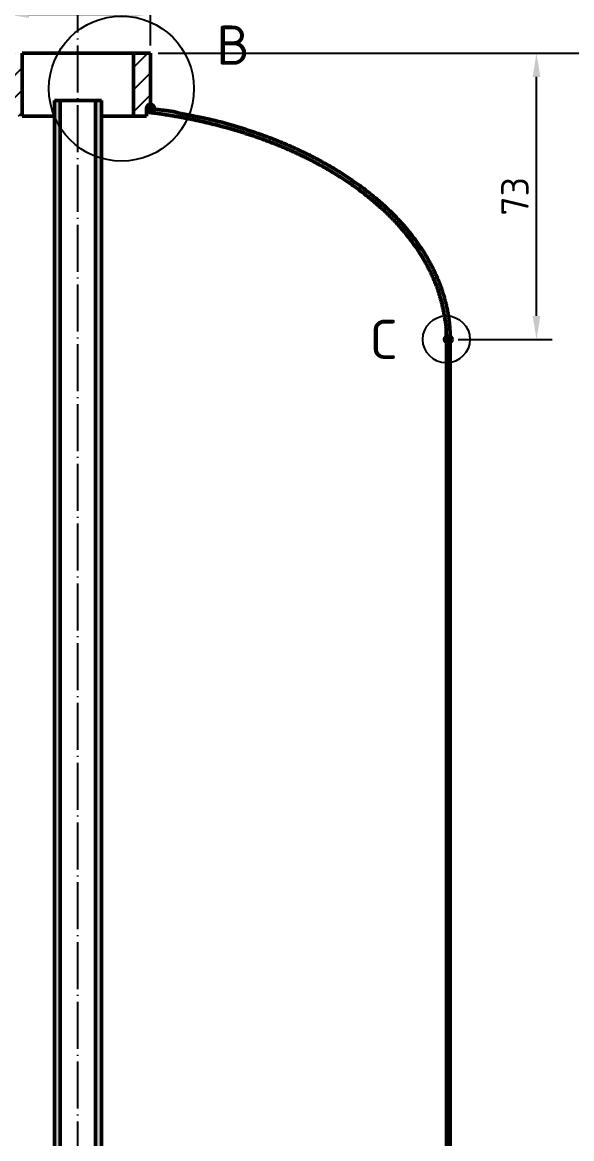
# Model space of a CAD drawing. Header units: millimetres. Extents: x 0 to 594, y 0 to 420.
# Drawn here: x 90.7 to 160.7, y 205.8 to 348.2 of the extents above; entities that cross this region are included whole.
import ezdxf
from ezdxf.enums import TextEntityAlignment as Align

# ---------------------------------------------------------------- set-up
doc = ezdxf.new("R2010")
doc.units = ezdxf.units.MM
doc.linetypes.add('ISO04-TRAZO-PUNTO', pattern=[7.625, 6, -0.75, 0.125, -0.75])
for name, color, linetype, lineweight in [('01-VISIBLE', 7, 'CONTINUOUS', 50), ('03-EJE', 1, 'ISO04-TRAZO-PUNTO', 25), ('04-COTA', 3, 'CONTINUOUS', 25), ('05-RAYADO', 8, 'CONTINUOUS', 25), ('06-TEXTO', 7, 'CONTINUOUS', 25), ('08-FINA', 5, 'CONTINUOUS', 25)]:
    doc.layers.add(name, color=color, linetype=linetype, lineweight=lineweight)
doc.styles.add('ISO3098', font='isocpeur.ttf')
doc.dimstyles.new('FLAMA-ISO', dxfattribs={"dimtxt": 3.5, "dimasz": 3, "dimexe": 2, "dimexo": 1, "dimgap": 1, "dimtad": 1, "dimdec": 1, "dimtxsty": 'ISO3098', "dimcen": 2.5, "dimclrd": 3, "dimclre": 3, "dimclrt": 3, "dimazin": 3, "dimtfac": 1, "dimtmove": 0, "dimatfit": 3, "dimlwd": 25, "dimlwe": 25})

msp = doc.modelspace()

# ---------------------------------------------------------------- hatches: boundary and pattern name
at = {"layer": '05-RAYADO'}
h = msp.add_hatch(dxfattribs=at)
h.set_pattern_fill('ANSI31', scale=0.62992)
h.paths.add_polyline_path([(90.656, 336.241), (88.995, 336.241), (88.995, 337.243), (88.5, 337.243), (88.5, 344.243), (90.656, 344.243)])
h = msp.add_hatch(dxfattribs=at)
h.set_pattern_fill('ANSI31', scale=0.62992)
h.paths.add_polyline_path([(107, 337.243), (106.505, 337.243), (106.505, 336.241), (104.844, 336.241), (104.844, 344.243), (107, 344.243)])
h = msp.add_hatch(color=7, dxfattribs=at)
h.dxf.hatch_style = 1
h.paths.add_polyline_path([(95.5, 81.257), (94.75, 81.257), (94.75, 338.243), (95.5, 338.243)])
h = msp.add_hatch(color=7, dxfattribs=at)
h.dxf.hatch_style = 1
h.paths.add_polyline_path([(100, 338.243), (100.75, 338.243), (100.75, 81.257), (100, 81.257)])
h = msp.add_hatch(color=7, dxfattribs=at)
h.dxf.hatch_style = 1
h.paths.add_polyline_path([(107.5, 337.243), (107.49, 337.143), (107.459, 337.046), (107.41, 336.958), (107.344, 336.881), (107.264, 336.819), (107.174, 336.774), (107.076, 336.749), (106.975, 336.744), (106.875, 336.759), (106.78, 336.794), (106.694, 336.848), (106.621, 336.918), (106.563, 337.001), (106.523, 337.094), (106.503, 337.193), (106.503, 337.294), (106.523, 337.393), (106.563, 337.486), (106.621, 337.569), (106.694, 337.639), (106.78, 337.692), (106.875, 337.727), (106.975, 337.743), (107.076, 337.738), (107.174, 337.712), (107.264, 337.668), (107.344, 337.606), (107.41, 337.529), (107.459, 337.44), (107.49, 337.344)])
h = msp.add_hatch(color=7, dxfattribs=at)
h.dxf.hatch_style = 1
h.paths.add_polyline_path([(106.5, 337.243), (106.631, 337.228), (106.763, 337.212), (106.894, 337.197), (107.025, 337.181), (107.156, 337.165), (107.288, 337.15), (107.419, 337.134), (107.55, 337.118), (107.681, 337.102), (107.813, 337.086), (107.944, 337.07), (108.075, 337.054), (108.206, 337.038), (108.337, 337.022), (108.469, 337.005), (108.6, 336.989), (108.731, 336.972), (108.862, 336.955), (108.993, 336.938), (109.124, 336.921), (109.255, 336.904), (109.386, 336.886), (109.517, 336.867), (109.648, 336.848), (109.779, 336.827), (109.909, 336.805), (110.039, 336.78), (110.167, 336.749), (110.294, 336.712), (110.421, 336.676), (110.55, 336.644), (110.679, 336.615), (110.808, 336.587), (110.937, 336.559), (111.067, 336.533), (111.196, 336.506), (111.326, 336.48), (111.455, 336.454), (111.585, 336.428), (111.715, 336.403), (111.844, 336.377), (111.974, 336.351), (112.104, 336.326), (112.233, 336.3), (112.363, 336.274), (112.493, 336.249), (112.622, 336.223), (112.752, 336.197), (112.882, 336.171), (113.011, 336.145), (113.141, 336.118), (113.27, 336.092), (113.4, 336.066), (113.529, 336.039), (113.659, 336.012), (113.788, 335.985), (113.918, 335.958), (114.047, 335.93), (114.176, 335.902), (114.305, 335.874), (114.434, 335.845), (114.563, 335.817), (114.692, 335.787), (114.821, 335.758), (114.95, 335.728), (115.079, 335.697), (115.207, 335.667), (115.336, 335.636), (115.464, 335.604), (115.592, 335.572), (115.72, 335.54), (115.849, 335.507), (115.976, 335.474), (116.104, 335.44), (116.232, 335.406), (116.36, 335.372), (116.487, 335.337), (116.615, 335.302), (116.742, 335.266), (116.869, 335.23), (116.996, 335.194), (117.123, 335.157), (117.25, 335.12), (117.377, 335.083), (117.504, 335.045), (117.631, 335.008), (117.757, 334.969), (117.884, 334.931), (118.01, 334.892), (118.136, 334.854), (118.263, 334.815), (118.389, 334.775), (118.515, 334.736), (118.641, 334.697), (118.768, 334.657), (118.894, 334.617), (119.02, 334.577), (119.145, 334.537), (119.271, 334.496), (119.397, 334.455), (119.523, 334.414), (119.648, 334.373), (119.774, 334.332), (119.899, 334.29), (120.025, 334.249), (120.15, 334.207), (120.276, 334.164), (120.401, 334.122), (120.526, 334.079), (120.651, 334.036), (120.776, 333.993), (120.901, 333.949), (121.025, 333.906), (121.15, 333.862), (121.275, 333.817), (121.399, 333.773), (121.523, 333.728), (121.648, 333.683), (121.772, 333.637), (121.896, 333.592), (122.02, 333.546), (122.144, 333.499), (122.267, 333.453), (122.391, 333.406), (122.514, 333.358), (122.638, 333.311), (122.761, 333.263), (122.884, 333.215), (123.007, 333.166), (123.13, 333.117), (123.252, 333.068), (123.375, 333.019), (123.498, 332.969), (123.62, 332.919), (123.742, 332.868), (123.864, 332.818), (123.986, 332.767), (124.108, 332.715), (124.23, 332.664), (124.351, 332.612), (124.473, 332.56), (124.594, 332.507), (124.715, 332.455), (124.836, 332.401), (124.957, 332.348), (125.078, 332.295), (125.199, 332.241), (125.32, 332.186), (125.44, 332.132), (125.56, 332.077), (125.68, 332.022), (125.801, 331.967), (125.92, 331.911), (126.04, 331.855), (126.16, 331.799), (126.279, 331.742), (126.399, 331.685), (126.518, 331.628), (126.637, 331.571), (126.756, 331.513), (126.875, 331.455), (126.993, 331.397), (127.112, 331.338), (127.23, 331.279), (127.348, 331.22), (127.466, 331.16), (127.584, 331.101), (127.702, 331.04), (127.82, 330.98), (127.937, 330.919), (128.054, 330.858), (128.171, 330.797), (128.288, 330.735), (128.405, 330.673), (128.521, 330.61), (128.638, 330.548), (128.754, 330.485), (128.87, 330.421), (128.986, 330.358), (129.102, 330.294), (129.217, 330.23), (129.333, 330.165), (129.448, 330.1), (129.563, 330.035), (129.677, 329.969), (129.792, 329.903), (129.906, 329.837), (130.021, 329.77), (130.135, 329.704), (130.249, 329.636), (130.362, 329.569), (130.476, 329.501), (130.589, 329.433), (130.702, 329.364), (130.815, 329.295), (130.927, 329.226), (131.04, 329.156), (131.152, 329.087), (131.264, 329.016), (131.376, 328.946), (131.487, 328.875), (131.599, 328.804), (131.71, 328.732), (131.821, 328.66), (131.932, 328.588), (132.042, 328.515), (132.152, 328.442), (132.262, 328.369), (132.372, 328.296), (132.482, 328.222), (132.591, 328.147), (132.7, 328.073), (132.809, 327.998), (132.918, 327.922), (133.026, 327.847), (133.134, 327.771), (133.242, 327.694), (133.35, 327.618), (133.457, 327.541), (133.565, 327.463), (133.671, 327.385), (133.778, 327.307), (133.885, 327.229), (133.991, 327.15), (134.097, 327.071), (134.202, 326.991), (134.307, 326.911), (134.412, 326.831), (134.517, 326.751), (134.622, 326.67), (134.726, 326.588), (134.83, 326.507), (134.934, 326.424), (135.037, 326.342), (135.14, 326.259), (135.243, 326.176), (135.345, 326.093), (135.447, 326.009), (135.549, 325.924), (135.651, 325.84), (135.752, 325.755), (135.853, 325.67), (135.954, 325.584), (136.054, 325.498), (136.154, 325.411), (136.254, 325.324), (136.353, 325.237), (136.452, 325.15), (136.551, 325.062), (136.649, 324.973), (136.747, 324.885), (136.845, 324.796), (136.942, 324.706), (137.039, 324.616), (137.136, 324.526), (137.232, 324.436), (137.328, 324.345), (137.424, 324.253), (137.519, 324.162), (137.614, 324.07), (137.708, 323.977), (137.803, 323.884), (137.896, 323.791), (137.99, 323.697), (138.083, 323.603), (138.175, 323.509), (138.267, 323.414), (138.359, 323.319), (138.45, 323.224), (138.541, 323.128), (138.632, 323.031), (138.722, 322.935), (138.812, 322.838), (138.901, 322.74), (138.99, 322.642), (139.079, 322.544), (139.167, 322.446), (139.254, 322.347), (139.342, 322.247), (139.428, 322.147), (139.515, 322.047), (139.6, 321.947), (139.686, 321.846), (139.771, 321.744), (139.855, 321.643), (139.939, 321.541), (140.023, 321.438), (140.106, 321.335), (140.188, 321.232), (140.271, 321.129), (140.352, 321.025), (140.433, 320.92), (140.514, 320.815), (140.594, 320.71), (140.674, 320.605), (140.753, 320.499), (140.831, 320.392), (140.909, 320.286), (140.987, 320.179), (141.064, 320.071), (141.14, 319.963), (141.216, 319.855), (141.292, 319.746), (141.366, 319.637), (141.441, 319.528), (141.514, 319.418), (141.588, 319.308), (141.66, 319.198), (141.732, 319.087), (141.804, 318.976), (141.874, 318.864), (141.945, 318.752), (142.014, 318.64), (142.083, 318.527), (142.152, 318.414), (142.22, 318.3), (142.287, 318.187), (142.354, 318.072), (142.42, 317.958), (142.485, 317.843), (142.55, 317.728), (142.614, 317.612), (142.677, 317.496), (142.74, 317.38), (142.802, 317.263), (142.864, 317.146), (142.924, 317.029), (142.985, 316.911), (143.044, 316.793), (143.103, 316.674), (143.161, 316.556), (143.218, 316.437), (143.275, 316.317), (143.331, 316.197), (143.386, 316.077), (143.441, 315.957), (143.495, 315.836), (143.548, 315.715), (143.601, 315.594), (143.652, 315.472), (143.703, 315.35), (143.753, 315.228), (143.803, 315.105), (143.852, 314.982), (143.9, 314.859), (143.947, 314.736), (143.993, 314.612), (144.039, 314.488), (144.084, 314.364), (144.128, 314.239), (144.171, 314.114), (144.214, 313.989), (144.256, 313.863), (144.296, 313.738), (144.337, 313.612), (144.376, 313.486), (144.414, 313.359), (144.452, 313.232), (144.489, 313.105), (144.525, 312.978), (144.56, 312.851), (144.595, 312.723), (144.628, 312.595), (144.661, 312.467), (144.693, 312.339), (144.724, 312.21), (144.754, 312.082), (144.783, 311.953), (144.811, 311.824), (144.839, 311.694), (144.866, 311.565), (144.891, 311.435), (144.916, 311.305), (144.94, 311.175), (144.964, 311.045), (144.986, 310.915), (145.007, 310.784), (145.028, 310.654), (145.048, 310.523), (145.066, 310.392), (145.084, 310.261), (145.101, 310.13), (145.117, 309.999), (145.132, 309.868), (145.147, 309.736), (145.16, 309.605), (145.172, 309.473), (145.184, 309.341), (145.194, 309.209), (145.204, 309.078), (145.213, 308.946), (145.221, 308.814), (145.228, 308.682), (145.234, 308.55), (145.239, 308.418), (145.243, 308.285), (145.246, 308.153), (145.248, 308.021), (145.25, 307.889), (145.25, 307.757), (144.75, 307.757), (144.75, 307.887), (144.749, 308.017), (144.748, 308.147), (144.747, 308.278), (144.745, 308.408), (144.742, 308.538), (144.739, 308.668), (144.735, 308.799), (144.73, 308.929), (144.723, 309.059), (144.716, 309.189), (144.706, 309.319), (144.695, 309.449), (144.682, 309.578), (144.667, 309.708), (144.649, 309.837), (144.63, 309.965), (144.61, 310.094), (144.588, 310.223), (144.566, 310.351), (144.544, 310.479), (144.522, 310.608), (144.499, 310.736), (144.475, 310.864), (144.452, 310.992), (144.428, 311.12), (144.403, 311.248), (144.378, 311.376), (144.353, 311.504), (144.327, 311.631), (144.301, 311.759), (144.274, 311.886), (144.246, 312.014), (144.217, 312.141), (144.188, 312.268), (144.159, 312.394), (144.128, 312.521), (144.097, 312.648), (144.064, 312.774), (144.031, 312.9), (143.997, 313.025), (143.962, 313.151), (143.925, 313.276), (143.888, 313.401), (143.85, 313.525), (143.81, 313.649), (143.77, 313.773), (143.729, 313.897), (143.686, 314.02), (143.643, 314.143), (143.599, 314.265), (143.554, 314.387), (143.508, 314.509), (143.461, 314.631), (143.414, 314.752), (143.365, 314.873), (143.316, 314.994), (143.266, 315.114), (143.216, 315.234), (143.164, 315.354), (143.113, 315.473), (143.06, 315.593), (143.007, 315.711), (142.953, 315.83), (142.899, 315.948), (142.844, 316.067), (142.788, 316.184), (142.732, 316.302), (142.675, 316.419), (142.617, 316.536), (142.559, 316.652), (142.5, 316.769), (142.441, 316.885), (142.381, 317), (142.32, 317.115), (142.259, 317.23), (142.197, 317.345), (142.134, 317.459), (142.071, 317.573), (142.007, 317.686), (141.943, 317.8), (141.877, 317.912), (141.812, 318.025), (141.745, 318.137), (141.678, 318.248), (141.61, 318.36), (141.542, 318.471), (141.473, 318.581), (141.403, 318.691), (141.333, 318.801), (141.262, 318.91), (141.191, 319.019), (141.119, 319.128), (141.047, 319.236), (140.974, 319.344), (140.9, 319.451), (140.826, 319.558), (140.751, 319.665), (140.676, 319.771), (140.6, 319.877), (140.524, 319.983), (140.447, 320.088), (140.369, 320.193), (140.292, 320.297), (140.213, 320.401), (140.134, 320.505), (140.055, 320.608), (139.975, 320.711), (139.895, 320.814), (139.814, 320.916), (139.733, 321.018), (139.651, 321.119), (139.569, 321.22), (139.486, 321.321), (139.403, 321.421), (139.32, 321.521), (139.236, 321.621), (139.151, 321.72), (139.066, 321.819), (138.981, 321.917), (138.895, 322.015), (138.809, 322.113), (138.722, 322.21), (138.635, 322.307), (138.548, 322.403), (138.46, 322.499), (138.372, 322.595), (138.283, 322.691), (138.194, 322.786), (138.104, 322.88), (138.014, 322.974), (137.924, 323.068), (137.833, 323.162), (137.742, 323.255), (137.65, 323.347), (137.558, 323.44), (137.466, 323.531), (137.373, 323.623), (137.28, 323.714), (137.187, 323.805), (137.093, 323.895), (136.999, 323.985), (136.904, 324.075), (136.81, 324.164), (136.714, 324.253), (136.619, 324.342), (136.523, 324.43), (136.427, 324.518), (136.33, 324.605), (136.233, 324.692), (136.136, 324.779), (136.039, 324.865), (135.941, 324.951), (135.843, 325.037), (135.744, 325.122), (135.645, 325.207), (135.546, 325.291), (135.447, 325.375), (135.347, 325.459), (135.247, 325.543), (135.147, 325.626), (135.046, 325.708), (134.945, 325.791), (134.844, 325.873), (134.742, 325.954), (134.64, 326.036), (134.538, 326.116), (134.436, 326.197), (134.333, 326.277), (134.23, 326.357), (134.127, 326.436), (134.024, 326.516), (133.92, 326.594), (133.816, 326.673), (133.712, 326.751), (133.607, 326.828), (133.502, 326.906), (133.397, 326.983), (133.292, 327.059), (133.186, 327.136), (133.08, 327.212), (132.974, 327.287), (132.868, 327.363), (132.762, 327.438), (132.655, 327.512), (132.548, 327.586), (132.44, 327.66), (132.333, 327.734), (132.225, 327.807), (132.117, 327.88), (132.009, 327.952), (131.901, 328.025), (131.792, 328.097), (131.683, 328.168), (131.574, 328.239), (131.465, 328.31), (131.355, 328.381), (131.246, 328.451), (131.136, 328.521), (131.025, 328.59), (130.915, 328.659), (130.805, 328.728), (130.694, 328.797), (130.583, 328.865), (130.472, 328.933), (130.36, 329.001), (130.249, 329.068), (130.137, 329.135), (130.025, 329.201), (129.913, 329.268), (129.801, 329.334), (129.688, 329.399), (129.575, 329.465), (129.462, 329.53), (129.349, 329.594), (129.236, 329.659), (129.123, 329.723), (129.009, 329.786), (128.895, 329.85), (128.781, 329.913), (128.667, 329.976), (128.553, 330.038), (128.438, 330.1), (128.324, 330.162), (128.209, 330.223), (128.094, 330.285), (127.979, 330.346), (127.864, 330.406), (127.748, 330.466), (127.632, 330.526), (127.517, 330.586), (127.401, 330.645), (127.285, 330.705), (127.168, 330.763), (127.052, 330.822), (126.935, 330.88), (126.819, 330.938), (126.702, 330.995), (126.585, 331.053), (126.468, 331.109), (126.35, 331.166), (126.233, 331.222), (126.115, 331.278), (125.998, 331.334), (125.88, 331.39), (125.762, 331.445), (125.644, 331.5), (125.525, 331.554), (125.407, 331.609), (125.288, 331.663), (125.17, 331.716), (125.051, 331.77), (124.932, 331.823), (124.813, 331.875), (124.694, 331.928), (124.574, 331.98), (124.455, 332.032), (124.335, 332.084), (124.216, 332.135), (124.096, 332.186), (123.976, 332.237), (123.856, 332.288), (123.736, 332.338), (123.615, 332.388), (123.495, 332.437), (123.374, 332.487), (123.254, 332.536), (123.133, 332.585), (123.012, 332.633), (122.891, 332.681), (122.77, 332.729), (122.649, 332.777), (122.527, 332.824), (122.406, 332.872), (122.284, 332.918), (122.163, 332.965), (122.041, 333.011), (121.919, 333.057), (121.797, 333.103), (121.675, 333.149), (121.553, 333.194), (121.431, 333.239), (121.308, 333.283), (121.186, 333.328), (121.063, 333.372), (120.941, 333.416), (120.818, 333.459), (120.695, 333.502), (120.572, 333.545), (120.449, 333.588), (120.326, 333.631), (120.203, 333.673), (120.079, 333.715), (119.956, 333.756), (119.832, 333.798), (119.709, 333.839), (119.585, 333.88), (119.461, 333.921), (119.338, 333.961), (119.214, 334.001), (119.09, 334.041), (118.966, 334.08), (118.841, 334.12), (118.717, 334.159), (118.593, 334.197), (118.468, 334.236), (118.344, 334.274), (118.219, 334.312), (118.094, 334.35), (117.97, 334.387), (117.845, 334.424), (117.72, 334.461), (117.595, 334.498), (117.47, 334.534), (117.345, 334.571), (117.22, 334.607), (117.094, 334.642), (116.969, 334.678), (116.843, 334.713), (116.718, 334.748), (116.592, 334.782), (116.467, 334.817), (116.341, 334.851), (116.215, 334.885), (116.089, 334.918), (115.964, 334.952), (115.838, 334.985), (115.712, 335.018), (115.585, 335.05), (115.459, 335.082), (115.333, 335.115), (115.207, 335.146), (115.08, 335.178), (114.954, 335.209), (114.827, 335.24), (114.701, 335.271), (114.574, 335.302), (114.448, 335.332), (114.321, 335.362), (114.194, 335.392), (114.067, 335.422), (113.94, 335.451), (113.813, 335.48), (113.686, 335.509), (113.559, 335.538), (113.432, 335.566), (113.305, 335.594), (113.178, 335.622), (113.05, 335.65), (112.923, 335.677), (112.796, 335.704), (112.668, 335.731), (112.541, 335.758), (112.413, 335.784), (112.286, 335.81), (112.158, 335.836), (112.03, 335.862), (111.902, 335.888), (111.775, 335.913), (111.647, 335.938), (111.519, 335.962), (111.391, 335.987), (111.263, 336.011), (111.135, 336.035), (111.007, 336.059), (110.879, 336.082), (110.751, 336.106), (110.622, 336.129), (110.494, 336.152), (110.366, 336.174), (110.238, 336.196), (110.109, 336.218), (109.981, 336.24), (109.852, 336.262), (109.724, 336.283), (109.595, 336.304), (109.467, 336.325), (109.338, 336.346), (109.209, 336.366), (109.081, 336.387), (108.952, 336.407), (108.823, 336.426), (108.695, 336.446), (108.566, 336.465), (108.437, 336.484), (108.308, 336.503), (108.179, 336.521), (108.05, 336.54), (107.921, 336.558), (107.792, 336.576), (107.663, 336.593), (107.534, 336.61), (107.405, 336.628), (107.276, 336.644), (107.146, 336.661), (107.017, 336.678), (106.888, 336.694), (106.759, 336.71), (106.629, 336.725), (106.5, 336.741)])
h = msp.add_hatch(color=7, dxfattribs=at)
h.dxf.hatch_style = 1
h.paths.add_polyline_path([(145.5, 307.757), (145.49, 307.656), (145.459, 307.56), (145.41, 307.471), (145.344, 307.394), (145.264, 307.332), (145.174, 307.288), (145.076, 307.262), (144.975, 307.257), (144.875, 307.273), (144.78, 307.308), (144.694, 307.361), (144.621, 307.431), (144.563, 307.514), (144.523, 307.607), (144.503, 307.706), (144.503, 307.807), (144.523, 307.906), (144.563, 307.999), (144.621, 308.082), (144.694, 308.152), (144.78, 308.206), (144.875, 308.241), (144.975, 308.256), (145.076, 308.251), (145.174, 308.226), (145.264, 308.181), (145.344, 308.119), (145.41, 308.042), (145.459, 307.954), (145.49, 307.857)])
h = msp.add_hatch(color=7, dxfattribs=at)
h.dxf.hatch_style = 1
h.paths.add_polyline_path([(144.75, 307.757), (145.25, 307.757), (145.25, 69.757), (144.75, 69.757)])

# ---------------------------------------------------------------- linework, layer by layer
at = {"layer": '01-VISIBLE'}
for p, q in [((90.656, 336.241), (90.656, 344.243)), ((107, 344.243), (104.844, 344.243)), ((104.844, 344.243), (104.844, 336.241)), ((107, 337.243), (107, 344.243)), ((94.75, 81.257), (94.75, 338.243)), ((95.5, 338.243), (94.75, 338.243)), ((95.5, 81.257), (95.5, 338.243)), ((100.75, 338.243), (100, 338.243)), ((100, 81.257), (100, 338.243)), ((100.75, 81.257), (100.75, 338.243)), ((106.505, 336.241), (104.844, 336.241)), ((106.5, 337.243), (106.5, 336.741)), ((106.505, 336.241), (106.505, 337.243)), ((107, 337.243), (106.505, 337.243)), ((145.25, 307.757), (144.75, 307.757)), ((144.75, 69.757), (144.75, 307.757)), ((144.75, 307.757), (145.25, 307.757)), ((145.25, 69.757), (145.25, 307.757))]:
    msp.add_line(p, q, dxfattribs=at)
for points in [[(104.844, 344.243), (104.693, 344.243), (104.542, 344.243), (104.391, 344.243), (104.24, 344.243), (104.089, 344.243), (103.938, 344.243), (103.787, 344.243), (103.637, 344.243), (103.486, 344.243), (103.335, 344.243), (103.184, 344.243), (103.033, 344.243), (102.882, 344.243), (102.731, 344.243), (102.58, 344.243), (102.429, 344.243), (102.278, 344.243), (102.127, 344.243), (101.976, 344.243), (101.825, 344.243), (101.674, 344.243), (101.523, 344.243), (101.372, 344.243), (101.222, 344.243), (101.071, 344.243), (100.92, 344.243), (100.769, 344.243), (100.618, 344.243), (100.467, 344.243), (100.316, 344.243), (100.165, 344.243), (100.014, 344.243), (99.863, 344.243), (99.712, 344.243), (99.561, 344.243), (99.41, 344.243), (99.259, 344.243), (99.108, 344.243), (98.957, 344.243), (98.807, 344.243), (98.656, 344.243), (98.505, 344.243), (98.354, 344.243), (98.203, 344.243), (98.052, 344.243), (97.901, 344.243), (97.75, 344.243), (97.599, 344.243), (97.448, 344.243), (97.297, 344.243), (97.146, 344.243), (96.995, 344.243), (96.844, 344.243), (96.693, 344.243), (96.543, 344.243), (96.392, 344.243), (96.241, 344.243), (96.09, 344.243), (95.939, 344.243), (95.788, 344.243), (95.637, 344.243), (95.486, 344.243), (95.335, 344.243), (95.184, 344.243), (95.033, 344.243), (94.882, 344.243), (94.731, 344.243), (94.58, 344.243), (94.429, 344.243), (94.278, 344.243), (94.128, 344.243), (93.977, 344.243), (93.826, 344.243), (93.675, 344.243), (93.524, 344.243), (93.373, 344.243), (93.222, 344.243), (93.071, 344.243), (92.92, 344.243), (92.769, 344.243), (92.618, 344.243), (92.467, 344.243), (92.316, 344.243), (92.165, 344.243), (92.014, 344.243), (91.863, 344.243), (91.713, 344.243), (91.562, 344.243), (91.411, 344.243), (91.26, 344.243), (91.109, 344.243), (90.958, 344.243), (90.807, 344.243), (90.656, 344.243)], [(100, 338.243), (99.85, 338.243), (99.7, 338.243), (99.55, 338.243), (99.4, 338.243), (99.25, 338.243), (99.1, 338.243), (98.95, 338.243), (98.8, 338.243), (98.65, 338.243), (98.5, 338.243), (98.35, 338.243), (98.2, 338.243), (98.05, 338.243), (97.9, 338.243), (97.75, 338.243), (97.6, 338.243), (97.45, 338.243), (97.3, 338.243), (97.15, 338.243), (97, 338.243), (96.85, 338.243), (96.7, 338.243), (96.55, 338.243), (96.4, 338.243), (96.25, 338.243), (96.1, 338.243), (95.95, 338.243), (95.8, 338.243), (95.65, 338.243), (95.5, 338.243)], [(94.75, 336.241), (94.598, 336.241), (94.447, 336.241), (94.295, 336.241), (94.143, 336.241), (93.992, 336.241), (93.84, 336.241), (93.689, 336.241), (93.537, 336.241), (93.385, 336.241), (93.234, 336.241), (93.082, 336.241), (92.93, 336.241), (92.779, 336.241), (92.627, 336.241), (92.476, 336.241), (92.324, 336.241), (92.172, 336.241), (92.021, 336.241), (91.869, 336.241), (91.717, 336.241), (91.566, 336.241), (91.414, 336.241), (91.263, 336.241), (91.111, 336.241), (90.959, 336.241), (90.808, 336.241), (90.656, 336.241)], [(104.844, 336.241), (104.692, 336.241), (104.541, 336.241), (104.389, 336.241), (104.237, 336.241), (104.086, 336.241), (103.934, 336.241), (103.783, 336.241), (103.631, 336.241), (103.479, 336.241), (103.328, 336.241), (103.176, 336.241), (103.024, 336.241), (102.873, 336.241), (102.721, 336.241), (102.57, 336.241), (102.418, 336.241), (102.266, 336.241), (102.115, 336.241), (101.963, 336.241), (101.811, 336.241), (101.66, 336.241), (101.508, 336.241), (101.357, 336.241), (101.205, 336.241), (101.053, 336.241), (100.902, 336.241), (100.75, 336.241)], [(145.25, 307.757), (145.249, 307.907), (145.248, 308.057), (145.245, 308.207), (145.241, 308.358), (145.235, 308.508), (145.229, 308.658), (145.221, 308.808), (145.212, 308.958), (145.202, 309.108), (145.191, 309.257), (145.178, 309.407), (145.165, 309.557), (145.15, 309.706), (145.134, 309.856), (145.117, 310.005), (145.098, 310.154), (145.079, 310.303), (145.058, 310.452), (145.036, 310.6), (145.013, 310.749), (144.989, 310.897), (144.964, 311.045), (144.937, 311.193), (144.91, 311.341), (144.881, 311.488), (144.851, 311.635), (144.82, 311.782), (144.788, 311.929), (144.755, 312.076), (144.721, 312.222), (144.685, 312.368), (144.649, 312.514), (144.611, 312.659), (144.573, 312.804), (144.533, 312.949), (144.492, 313.094), (144.45, 313.238), (144.408, 313.382), (144.364, 313.526), (144.318, 313.669), (144.272, 313.812), (144.225, 313.955), (144.177, 314.097), (144.128, 314.239), (144.078, 314.381), (144.027, 314.522), (143.974, 314.663), (143.921, 314.803), (143.867, 314.943), (143.812, 315.083), (143.756, 315.222), (143.699, 315.361), (143.641, 315.5), (143.582, 315.638), (143.522, 315.776), (143.461, 315.913), (143.399, 316.05), (143.336, 316.187), (143.273, 316.323), (143.208, 316.458), (143.143, 316.593), (143.076, 316.728), (143.009, 316.863), (142.941, 316.997), (142.872, 317.13), (142.802, 317.263), (142.731, 317.396), (142.66, 317.528), (142.588, 317.659), (142.514, 317.791), (142.44, 317.921), (142.366, 318.052), (142.29, 318.181), (142.214, 318.311), (142.136, 318.44), (142.058, 318.568), (141.98, 318.696), (141.9, 318.823), (141.82, 318.95), (141.739, 319.077), (141.657, 319.203), (141.574, 319.328), (141.491, 319.453), (141.407, 319.578), (141.322, 319.702), (141.237, 319.825), (141.151, 319.949), (141.064, 320.071), (140.976, 320.193), (140.888, 320.315), (140.799, 320.436), (140.71, 320.557), (140.619, 320.677), (140.528, 320.796), (140.437, 320.915), (140.345, 321.034), (140.252, 321.152), (140.158, 321.27), (140.064, 321.387), (139.97, 321.503), (139.874, 321.62), (139.778, 321.735), (139.682, 321.85), (139.585, 321.965), (139.487, 322.079), (139.389, 322.193), (139.29, 322.306), (139.191, 322.419), (139.091, 322.531), (138.99, 322.642), (138.889, 322.753), (138.788, 322.864), (138.685, 322.974), (138.583, 323.084), (138.479, 323.193), (138.376, 323.302), (138.271, 323.41), (138.167, 323.518), (138.061, 323.625), (137.956, 323.731), (137.849, 323.838), (137.743, 323.943), (137.635, 324.049), (137.528, 324.153), (137.42, 324.257), (137.311, 324.361), (137.202, 324.464), (137.092, 324.567), (136.982, 324.669), (136.872, 324.771), (136.761, 324.873), (136.649, 324.973), (136.537, 325.074), (136.425, 325.174), (136.313, 325.273), (136.199, 325.372), (136.086, 325.47), (135.972, 325.568), (135.858, 325.666), (135.743, 325.763), (135.628, 325.859), (135.512, 325.955), (135.396, 326.051), (135.28, 326.146), (135.163, 326.24), (135.046, 326.335), (134.929, 326.428), (134.811, 326.521), (134.693, 326.614), (134.574, 326.706), (134.455, 326.798), (134.336, 326.89), (134.216, 326.98), (134.097, 327.071), (133.976, 327.161), (133.856, 327.25), (133.735, 327.339), (133.613, 327.428), (133.492, 327.516), (133.37, 327.604), (133.247, 327.691), (133.125, 327.778), (133.002, 327.864), (132.878, 327.95), (132.755, 328.035), (132.631, 328.12), (132.507, 328.205), (132.382, 328.289), (132.257, 328.373), (132.132, 328.456), (132.007, 328.538), (131.881, 328.621), (131.755, 328.703), (131.629, 328.784), (131.503, 328.865), (131.376, 328.946), (131.249, 329.026), (131.121, 329.106), (130.994, 329.185), (130.866, 329.264), (130.738, 329.342), (130.609, 329.42), (130.481, 329.498), (130.352, 329.575), (130.223, 329.652), (130.093, 329.728), (129.964, 329.804), (129.834, 329.879), (129.704, 329.954), (129.573, 330.029), (129.442, 330.103), (129.312, 330.177), (129.18, 330.25), (129.049, 330.323), (128.918, 330.395), (128.786, 330.468), (128.654, 330.539), (128.521, 330.61), (128.389, 330.681), (128.256, 330.752), (128.123, 330.822), (127.99, 330.891), (127.857, 330.961), (127.723, 331.029), (127.59, 331.098), (127.456, 331.166), (127.322, 331.233), (127.187, 331.301), (127.053, 331.367), (126.918, 331.434), (126.783, 331.5), (126.648, 331.566), (126.513, 331.631), (126.377, 331.696), (126.241, 331.76), (126.106, 331.824), (125.969, 331.888), (125.833, 331.951), (125.697, 332.014), (125.56, 332.077), (125.424, 332.139), (125.287, 332.201), (125.15, 332.263), (125.012, 332.324), (124.875, 332.385), (124.737, 332.445), (124.6, 332.505), (124.462, 332.565), (124.324, 332.624), (124.186, 332.683), (124.047, 332.741), (123.909, 332.799), (123.77, 332.857), (123.631, 332.914), (123.492, 332.971), (123.353, 333.028), (123.213, 333.084), (123.074, 333.139), (122.934, 333.195), (122.794, 333.25), (122.654, 333.304), (122.514, 333.358), (122.374, 333.412), (122.234, 333.465), (122.093, 333.518), (121.952, 333.571), (121.811, 333.623), (121.67, 333.675), (121.529, 333.726), (121.388, 333.777), (121.246, 333.828), (121.105, 333.878), (120.963, 333.928), (120.821, 333.977), (120.679, 334.026), (120.537, 334.075), (120.395, 334.124), (120.253, 334.172), (120.11, 334.22), (119.968, 334.268), (119.825, 334.315), (119.683, 334.362), (119.54, 334.409), (119.397, 334.455), (119.254, 334.502), (119.111, 334.548), (118.968, 334.593), (118.825, 334.639), (118.682, 334.684), (118.538, 334.729), (118.395, 334.774), (118.251, 334.818), (118.108, 334.862), (117.964, 334.906), (117.82, 334.95), (117.677, 334.994), (117.533, 335.037), (117.389, 335.08), (117.245, 335.122), (117.1, 335.164), (116.956, 335.205), (116.811, 335.247), (116.667, 335.287), (116.522, 335.327), (116.377, 335.367), (116.232, 335.406), (116.087, 335.445), (115.942, 335.483), (115.796, 335.52), (115.651, 335.557), (115.505, 335.594), (115.359, 335.63), (115.213, 335.665), (115.067, 335.7), (114.921, 335.735), (114.774, 335.769), (114.628, 335.802), (114.481, 335.835), (114.335, 335.867), (114.188, 335.9), (114.041, 335.931), (113.894, 335.963), (113.747, 335.993), (113.6, 336.024), (113.453, 336.055), (113.306, 336.085), (113.159, 336.115), (113.011, 336.145), (112.864, 336.174), (112.717, 336.204), (112.569, 336.233), (112.422, 336.263), (112.275, 336.292), (112.127, 336.321), (111.98, 336.35), (111.833, 336.379), (111.685, 336.408), (111.538, 336.438), (111.391, 336.467), (111.243, 336.497), (111.096, 336.527), (110.949, 336.557), (110.802, 336.588), (110.655, 336.62), (110.509, 336.654), (110.363, 336.692), (110.219, 336.734), (110.074, 336.772), (109.927, 336.802), (109.779, 336.827), (109.63, 336.85), (109.482, 336.872), (109.333, 336.893), (109.184, 336.913), (109.035, 336.933), (108.886, 336.952), (108.737, 336.971), (108.588, 336.99), (108.439, 337.009), (108.29, 337.028), (108.141, 337.046), (107.992, 337.064), (107.842, 337.083), (107.693, 337.101), (107.544, 337.119), (107.395, 337.137), (107.246, 337.155), (107.097, 337.172), (106.948, 337.19), (106.798, 337.208), (106.649, 337.226), (106.5, 337.243)], [(106.5, 336.741), (106.649, 336.723), (106.798, 336.705), (106.947, 336.686), (107.096, 336.668), (107.245, 336.648), (107.394, 336.629), (107.543, 336.609), (107.692, 336.589), (107.84, 336.569), (107.989, 336.548), (108.138, 336.527), (108.286, 336.506), (108.435, 336.484), (108.584, 336.462), (108.732, 336.44), (108.88, 336.418), (109.029, 336.395), (109.177, 336.372), (109.326, 336.348), (109.474, 336.324), (109.622, 336.3), (109.77, 336.276), (109.918, 336.251), (110.066, 336.226), (110.214, 336.2), (110.362, 336.175), (110.51, 336.149), (110.658, 336.122), (110.806, 336.096), (110.953, 336.069), (111.101, 336.041), (111.249, 336.014), (111.396, 335.986), (111.544, 335.958), (111.691, 335.929), (111.838, 335.9), (111.986, 335.871), (112.133, 335.841), (112.28, 335.812), (112.427, 335.781), (112.574, 335.751), (112.721, 335.72), (112.868, 335.689), (113.015, 335.657), (113.162, 335.626), (113.308, 335.594), (113.455, 335.561), (113.601, 335.528), (113.748, 335.495), (113.894, 335.462), (114.04, 335.428), (114.187, 335.394), (114.333, 335.36), (114.479, 335.325), (114.625, 335.29), (114.771, 335.254), (114.917, 335.219), (115.062, 335.182), (115.208, 335.146), (115.354, 335.109), (115.499, 335.072), (115.645, 335.035), (115.79, 334.997), (115.935, 334.959), (116.08, 334.921), (116.225, 334.882), (116.37, 334.843), (116.515, 334.803), (116.66, 334.764), (116.805, 334.724), (116.949, 334.683), (117.094, 334.642), (117.238, 334.601), (117.383, 334.56), (117.527, 334.518), (117.671, 334.476), (117.815, 334.433), (117.959, 334.39), (118.103, 334.347), (118.246, 334.304), (118.39, 334.26), (118.534, 334.216), (118.677, 334.171), (118.82, 334.126), (118.963, 334.081), (119.106, 334.035), (119.249, 333.989), (119.392, 333.943), (119.535, 333.896), (119.678, 333.849), (119.82, 333.802), (119.962, 333.754), (120.105, 333.706), (120.247, 333.658), (120.389, 333.609), (120.531, 333.56), (120.672, 333.51), (120.814, 333.461), (120.956, 333.41), (121.097, 333.36), (121.238, 333.309), (121.379, 333.257), (121.52, 333.206), (121.661, 333.154), (121.802, 333.101), (121.942, 333.049), (122.083, 332.995), (122.223, 332.942), (122.363, 332.888), (122.503, 332.834), (122.643, 332.779), (122.783, 332.724), (122.922, 332.669), (123.062, 332.613), (123.201, 332.557), (123.34, 332.501), (123.479, 332.444), (123.618, 332.387), (123.757, 332.329), (123.895, 332.271), (124.034, 332.213), (124.172, 332.154), (124.31, 332.095), (124.448, 332.035), (124.585, 331.975), (124.723, 331.915), (124.86, 331.855), (124.997, 331.793), (125.134, 331.732), (125.271, 331.67), (125.408, 331.608), (125.544, 331.545), (125.681, 331.482), (125.817, 331.419), (125.953, 331.355), (126.089, 331.291), (126.224, 331.227), (126.36, 331.162), (126.495, 331.096), (126.63, 331.031), (126.765, 330.964), (126.899, 330.898), (127.034, 330.831), (127.168, 330.764), (127.302, 330.696), (127.436, 330.628), (127.569, 330.559), (127.702, 330.49), (127.836, 330.421), (127.969, 330.351), (128.101, 330.281), (128.234, 330.21), (128.366, 330.139), (128.498, 330.068), (128.63, 329.996), (128.762, 329.924), (128.893, 329.851), (129.024, 329.778), (129.155, 329.704), (129.286, 329.63), (129.416, 329.556), (129.546, 329.481), (129.676, 329.406), (129.806, 329.33), (129.936, 329.254), (130.065, 329.178), (130.194, 329.101), (130.322, 329.024), (130.451, 328.946), (130.579, 328.868), (130.707, 328.789), (130.835, 328.71), (130.962, 328.63), (131.089, 328.55), (131.216, 328.47), (131.342, 328.389), (131.469, 328.308), (131.595, 328.226), (131.72, 328.144), (131.846, 328.061), (131.971, 327.978), (132.095, 327.895), (132.22, 327.811), (132.344, 327.726), (132.468, 327.641), (132.592, 327.556), (132.715, 327.47), (132.838, 327.384), (132.96, 327.297), (133.083, 327.21), (133.205, 327.123), (133.326, 327.035), (133.447, 326.946), (133.568, 326.857), (133.689, 326.768), (133.809, 326.678), (133.929, 326.587), (134.049, 326.496), (134.168, 326.405), (134.287, 326.313), (134.405, 326.221), (134.523, 326.128), (134.641, 326.035), (134.758, 325.941), (134.875, 325.847), (134.992, 325.753), (135.108, 325.657), (135.224, 325.562), (135.339, 325.466), (135.454, 325.369), (135.569, 325.272), (135.683, 325.175), (135.797, 325.077), (135.91, 324.978), (136.023, 324.879), (136.135, 324.78), (136.247, 324.68), (136.359, 324.579), (136.47, 324.478), (136.581, 324.377), (136.691, 324.275), (136.801, 324.173), (136.91, 324.07), (137.019, 323.966), (137.127, 323.862), (137.235, 323.758), (137.343, 323.653), (137.45, 323.548), (137.556, 323.442), (137.662, 323.335), (137.768, 323.228), (137.872, 323.121), (137.977, 323.013), (138.081, 322.905), (138.184, 322.796), (138.287, 322.686), (138.389, 322.576), (138.491, 322.466), (138.592, 322.355), (138.693, 322.243), (138.793, 322.131), (138.892, 322.019), (138.991, 321.906), (139.089, 321.792), (139.187, 321.678), (139.284, 321.564), (139.381, 321.449), (139.476, 321.333), (139.572, 321.217), (139.666, 321.101), (139.76, 320.984), (139.854, 320.866), (139.947, 320.748), (140.039, 320.629), (140.13, 320.51), (140.221, 320.391), (140.311, 320.271), (140.401, 320.15), (140.49, 320.029), (140.578, 319.908), (140.665, 319.786), (140.752, 319.663), (140.838, 319.54), (140.924, 319.417), (141.008, 319.293), (141.092, 319.168), (141.175, 319.043), (141.258, 318.917), (141.339, 318.791), (141.42, 318.665), (141.5, 318.538), (141.579, 318.41), (141.658, 318.282), (141.735, 318.154), (141.812, 318.024), (141.888, 317.895), (141.963, 317.765), (142.037, 317.634), (142.11, 317.503), (142.182, 317.372), (142.254, 317.24), (142.325, 317.107), (142.395, 316.974), (142.464, 316.841), (142.532, 316.707), (142.599, 316.573), (142.666, 316.438), (142.731, 316.303), (142.796, 316.168), (142.86, 316.032), (142.923, 315.896), (142.986, 315.759), (143.047, 315.622), (143.108, 315.485), (143.167, 315.347), (143.226, 315.209), (143.284, 315.07), (143.342, 314.932), (143.398, 314.792), (143.453, 314.653), (143.507, 314.513), (143.56, 314.372), (143.611, 314.231), (143.662, 314.09), (143.711, 313.948), (143.759, 313.806), (143.806, 313.663), (143.851, 313.52), (143.895, 313.376), (143.938, 313.232), (143.979, 313.088), (144.019, 312.943), (144.058, 312.798), (144.095, 312.653), (144.132, 312.507), (144.167, 312.361), (144.201, 312.215), (144.234, 312.068), (144.266, 311.921), (144.297, 311.775), (144.328, 311.628), (144.358, 311.48), (144.387, 311.333), (144.415, 311.186), (144.443, 311.038), (144.471, 310.891), (144.497, 310.743), (144.524, 310.595), (144.55, 310.447), (144.575, 310.299), (144.6, 310.151), (144.624, 310.003), (144.647, 309.854), (144.667, 309.706), (144.684, 309.557), (144.699, 309.407), (144.711, 309.257), (144.721, 309.108), (144.728, 308.958), (144.735, 308.808), (144.739, 308.658), (144.743, 308.507), (144.746, 308.357), (144.748, 308.207), (144.749, 308.057), (144.75, 307.907), (144.75, 307.757)]]:
    msp.add_lwpolyline(points, dxfattribs=at)
for centre, start, end in [((107, 337.243), 90, -90), ((107, 337.243), 0, 90), ((107, 337.243), -90, 0), ((145, 307.757), 90, -90), ((145, 307.757), 0, 90), ((145, 307.757), -90, 0)]:
    msp.add_arc(centre, 0.5, start, end, dxfattribs=at)
at = {"layer": '03-EJE'}
msp.add_line((97.75, 64.757), (97.75, 349.243), dxfattribs=at)
at = {"layer": '08-FINA'}
for centre, radius in [((103.3, 339.743), 9.25), ((144.75, 307.757), 3)]:
    msp.add_circle(centre, radius, dxfattribs=at)

# ---------------------------------------------------------------- texts
at = {"layer": '06-TEXTO', "style": 'ISO3098'}
for s, p in [('B', (117.55, 345.293)), ('C', (136.75, 307.757))]:
    msp.add_text(s, height=5, dxfattribs=at).set_placement(p, align=Align.MIDDLE_CENTER)

# ---------------------------------------------------------------- dimensions: what is measured, and where the dimension line sits
at = {"layer": '04-COTA'}
msp.add_linear_dim(base=(88.5, 349.243), p1=(88.5, 344.243), p2=(107, 344.243), dimstyle='FLAMA-ISO', override={"dimlfac": 2, "dimpost": '%%c<>'}, dxfattribs=at).render()
for base, p1 in [((167.25, 69.757), (145.25, 69.757)), ((156.25, 307.757), (145.25, 307.757))]:
    msp.add_linear_dim(base=base, p1=p1, p2=(107, 344.243), angle=90, dimstyle='FLAMA-ISO', override={"dimlfac": 2}, dxfattribs=at).render()

doc.saveas('drawing.dxf')
